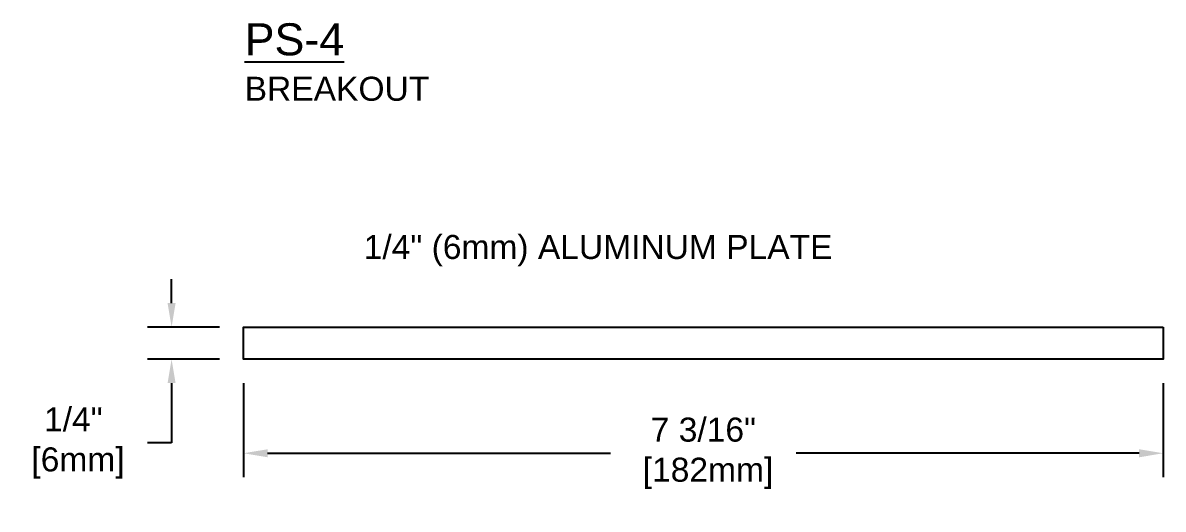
# Model space of a CAD drawing. Header units: inches. Extents: x -4.7 to 36.3, y -5.5 to 7.8.
# Drawn here: x 27.37 to 36.27, y 4.05 to 7.84 of the extents above; entities that cross this region are included whole.
import ezdxf

# ---------------------------------------------------------------- set-up
doc = ezdxf.new("R2010")
doc.units = ezdxf.units.IN
doc.header["$MEASUREMENT"] = 0
for name, color, linetype in [('DIMENSIONS', 3, 'Continuous'), ('METALS', 7, 'Continuous'), ('TEXT', 2, 'Continuous')]:
    doc.layers.add(name, color=color, linetype=linetype)
doc.styles.add('ARIAL', font='arial.ttf')
doc.dimstyles.new('Arial', dxfattribs={"dimtxt": 0.1875, "dimasz": 0.1875, "dimexe": 0.1875, "dimexo": 0.1875, "dimgap": 0.1875, "dimtad": 0, "dimtih": 1, "dimtoh": 1, "dimdec": 4, "dimzin": 3, "dimdsep": 46, "dimlunit": 4, "dimtxsty": 'ARIAL', "dimcen": 0.125, "dimadec": 0, "dimazin": 0, "dimtfac": 1, "dimtdec": 4, "dimtofl": 0, "dimtmove": 0, "dimatfit": 3, "dimfxl": 0, "dimfrac": 2, "dimtolj": 1, "dimtzin": 0, "dimarcsym": 0})

# ---------------------------------------------------------------- blocks, each defined once
blk = doc.blocks.new('*D23')
at = {"layer": 'Defpoints', "color": 0}
for p in [(28.5354, 5.4669), (29.0967, 5.4669), (29.0967, 5.2169)]:
    blk.add_point(p, dxfattribs=at)
at = {"layer": 'DIMENSIONS', "color": 0, "lineweight": -2}
for p, q in [((28.5354, 5.6544), (28.5354, 5.8419)), ((28.9092, 5.4669), (28.3479, 5.4669)), ((28.9092, 5.2169), (28.3479, 5.2169)), ((28.5354, 5.0294), (28.5354, 4.5628)), ((28.5354, 4.5628), (28.3479, 4.5628))]:
    blk.add_line(p, q, dxfattribs=at)
at = {"layer": 'DIMENSIONS', "color": 0}
for points in [[(28.5041, 5.6544), (28.5666, 5.6544), (28.5354, 5.4669)], [(28.5041, 5.0294), (28.5666, 5.0294), (28.5354, 5.2169)]]:
    blk.add_solid(points, dxfattribs=at)
at = {"layer": 'DIMENSIONS', "color": 0, "insert": (27.7687, 4.5628), "char_height": 0.1875, "attachment_point": 5, "style": 'ARIAL'}
blk.add_mtext('\\A1;1/4"\\P [6mm]', dxfattribs=at)
blk = doc.blocks.new('*D25')
at = {"layer": 'Defpoints', "color": 0}
for p in [(29.0967, 5.2169), (36.2728, 5.2169), (36.2728, 4.4825)]:
    blk.add_point(p, dxfattribs=at)
at = {"layer": 'DIMENSIONS', "color": 0, "lineweight": -2}
for p, q in [((29.0967, 5.0294), (29.0967, 4.295)), ((36.2728, 5.0294), (36.2728, 4.295)), ((29.2842, 4.4825), (31.9599, 4.4825)), ((36.0853, 4.4825), (33.4096, 4.4825))]:
    blk.add_line(p, q, dxfattribs=at)
at = {"layer": 'DIMENSIONS', "color": 0}
for points in [[(29.2842, 4.5137), (29.2842, 4.4512), (29.0967, 4.4825)], [(36.0853, 4.5137), (36.0853, 4.4512), (36.2728, 4.4825)]]:
    blk.add_solid(points, dxfattribs=at)
at = {"layer": 'DIMENSIONS', "color": 0, "insert": (32.6847, 4.4825), "char_height": 0.1875, "attachment_point": 5, "style": 'ARIAL'}
blk.add_mtext('\\A1;7 3/16"\\P [182mm]', dxfattribs=at)

msp = doc.modelspace()

# ---------------------------------------------------------------- linework, layer by layer
at = {"layer": 'METALS'}
msp.add_lwpolyline([(36.2728, 5.46691), (36.2728, 5.21691), (29.09668, 5.21691), (29.09668, 5.46691)], close=True, dxfattribs=at)

# ---------------------------------------------------------------- texts
at = {"layer": 'TEXT', "insert": (29.10547, 7.8366), "char_height": 0.25, "width": 5.28125, "attachment_point": 1, "style": 'ARIAL'}
msp.add_mtext('{\\LPS-4\\P\\H0.75x;\\lBREAKOUT }', dxfattribs=at)
at = {"layer": 'TEXT', "insert": (30.03451, 6.06354), "char_height": 0.1875, "attachment_point": 4, "style": 'ARIAL'}
msp.add_mtext('1/4" (6mm) ALUMINUM PLATE', dxfattribs=at)

# ---------------------------------------------------------------- dimensions: what is measured, and where the dimension line sits
at = {"layer": 'DIMENSIONS'}
dim = msp.add_linear_dim(base=(28.5354, 5.46691), p1=(29.09668, 5.21691), p2=(29.09668, 5.46691), angle=90, dimstyle='Arial', override={"dimpost": '\\X'}, dxfattribs=at)
dim.commit()
dim.dimension.update_dxf_attribs({"geometry": '*D23', "text_midpoint": (27.76871, 4.56282), "dimtype": 160})
dim = msp.add_linear_dim(base=(36.2728, 4.48248), p1=(29.09668, 5.21691), p2=(36.2728, 5.21691), dimstyle='Arial', override={"dimpost": '\\X'}, dxfattribs=at)
dim.commit()
dim.dimension.update_dxf_attribs({"geometry": '*D25', "text_midpoint": (32.68474, 4.48248), "dimtype": 160})

doc.saveas('drawing.dxf')
